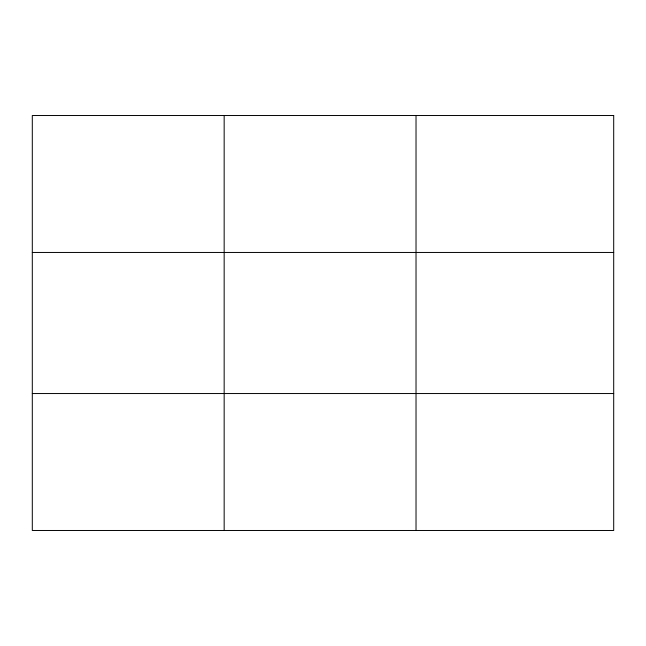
<?xml version="1.0" encoding="UTF-8"?>
<svg xmlns="http://www.w3.org/2000/svg" width="646" height="646" viewBox="0 0 646 646"><rect width="100%" height="100%" fill="white"/><g stroke="black" fill="none" stroke-linecap="round" stroke-linejoin="round"><path stroke-width="0.97" d="M224.162 530.479L224.162 115.521M416.024 530.479L416.024 115.521M32.3 252.457L613.7 252.457M32.3 393.543L613.7 393.543M613.7 115.521L613.7 530.479L32.3 530.479L32.3 115.521L613.7 115.521"/></g></svg>
